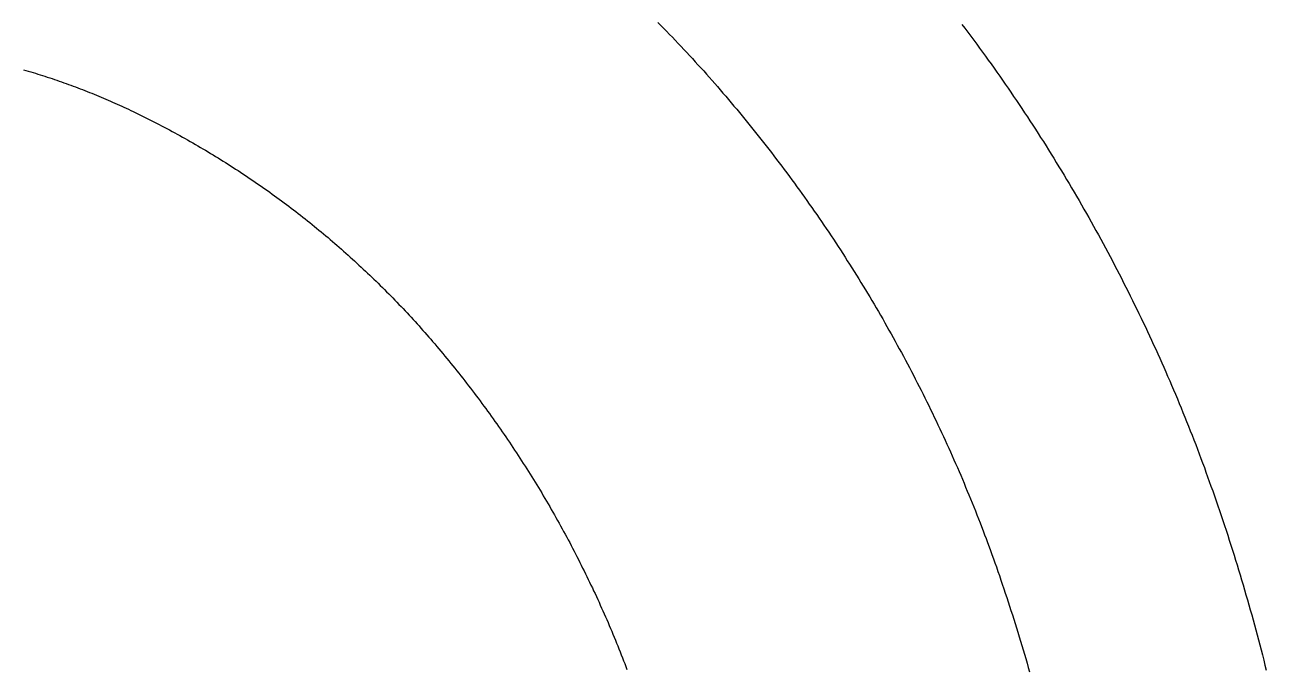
# Model space of a CAD drawing. Header units: millimetres. Extents: x 340 to 1003762, y 22 to 362022.
# Drawn here: x 421.0972 to 421.239, y 91.0034 to 91.0769 of the extents above; entities that cross this region are included whole.
import ezdxf
from ezdxf.xclip import XClip

# ---------------------------------------------------------------- set-up
doc = ezdxf.new("R2010")
doc.units = ezdxf.units.MM
doc.header["$XCLIPFRAME"] = 0
for name, color, linetype in [('LSBB_P_002 - PLANTA 1° NIVEL SALA DE VENTAS$0$A-Equipamiento acero inox', 8, 'Continuous'), ('LSBB_P_002 - PLANTA 1° NIVEL SALA DE VENTAS$0$A-TRAS-EQPM', 8, 'Continuous'), ('XREF', 7, 'Continuous')]:
    doc.layers.add(name, color=color, linetype=linetype)

# ---------------------------------------------------------------- blocks, each defined once
blk = doc.blocks.new('LSBB_P_002 - PLANTA 1° NIVEL SALA DE VENTAS$0$laminadora')
at = {"layer": 'LSBB_P_002 - PLANTA 1° NIVEL SALA DE VENTAS$0$A-TRAS-EQPM'}
for p, q in [((-175637.981, 30485.37), (-175638.038, 30485.384)), ((-175637.923, 30485.355), (-175637.981, 30485.37)), ((-175637.865, 30485.341), (-175637.923, 30485.355)), ((-175637.808, 30485.326), (-175637.865, 30485.341)), ((-175637.75, 30485.311), (-175637.808, 30485.326)), ((-175637.693, 30485.296), (-175637.75, 30485.311)), ((-175637.636, 30485.281), (-175637.693, 30485.296)), ((-175637.578, 30485.265), (-175637.636, 30485.281)), ((-175637.521, 30485.25), (-175637.578, 30485.265)), ((-175637.464, 30485.234), (-175637.521, 30485.25)), ((-175637.406, 30485.218), (-175637.464, 30485.234)), ((-175637.349, 30485.202), (-175637.406, 30485.218)), ((-175637.292, 30485.186), (-175637.349, 30485.202)), ((-175637.235, 30485.17), (-175637.292, 30485.186)), ((-175637.178, 30485.153), (-175637.235, 30485.17)), ((-175637.121, 30485.137), (-175637.178, 30485.153)), ((-175637.064, 30485.12), (-175637.121, 30485.137)), ((-175637.007, 30485.103), (-175637.064, 30485.12)), ((-175636.95, 30485.086), (-175637.007, 30485.103)), ((-175636.893, 30485.069), (-175636.95, 30485.086)), ((-175636.836, 30485.051), (-175636.893, 30485.069)), ((-175636.78, 30485.034), (-175636.836, 30485.051)), ((-175636.723, 30485.016), (-175636.78, 30485.034)), ((-175636.666, 30484.998), (-175636.723, 30485.016)), ((-175636.61, 30484.98), (-175636.666, 30484.998)), ((-175636.553, 30484.962), (-175636.61, 30484.98)), ((-175636.497, 30484.944), (-175636.553, 30484.962)), ((-175636.44, 30484.926), (-175636.497, 30484.944)), ((-175636.384, 30484.907), (-175636.44, 30484.926)), ((-175636.327, 30484.888), (-175636.384, 30484.907)), ((-175636.271, 30484.869), (-175636.327, 30484.888)), ((-175636.215, 30484.85), (-175636.271, 30484.869)), ((-175636.159, 30484.831), (-175636.215, 30484.85)), ((-175636.102, 30484.812), (-175636.159, 30484.831)), ((-175636.046, 30484.792), (-175636.102, 30484.812)), ((-175635.99, 30484.773), (-175636.046, 30484.792)), ((-175635.934, 30484.753), (-175635.99, 30484.773)), ((-175635.881, 30484.734), (-175635.934, 30484.753)), ((-175635.828, 30484.715), (-175635.881, 30484.734)), ((-175635.776, 30484.696), (-175635.828, 30484.715)), ((-175635.723, 30484.677), (-175635.776, 30484.696)), ((-175635.67, 30484.657), (-175635.723, 30484.677)), ((-175635.617, 30484.638), (-175635.67, 30484.657)), ((-175635.565, 30484.618), (-175635.617, 30484.638)), ((-175635.512, 30484.598), (-175635.565, 30484.618)), ((-175635.459, 30484.578), (-175635.512, 30484.598)), ((-175635.407, 30484.558), (-175635.459, 30484.578)), ((-175635.354, 30484.537), (-175635.407, 30484.558)), ((-175635.302, 30484.517), (-175635.354, 30484.537)), ((-175635.25, 30484.496), (-175635.302, 30484.517)), ((-175635.197, 30484.475), (-175635.25, 30484.496)), ((-175635.145, 30484.454), (-175635.197, 30484.475)), ((-175635.093, 30484.433), (-175635.145, 30484.454)), ((-175635.041, 30484.412), (-175635.093, 30484.433)), ((-175634.989, 30484.39), (-175635.041, 30484.412)), ((-175634.937, 30484.369), (-175634.989, 30484.39)), ((-175634.885, 30484.347), (-175634.937, 30484.369)), ((-175634.833, 30484.325), (-175634.885, 30484.347)), ((-175634.782, 30484.303), (-175634.833, 30484.325)), ((-175634.73, 30484.281), (-175634.782, 30484.303)), ((-175634.678, 30484.258), (-175634.73, 30484.281)), ((-175634.627, 30484.236), (-175634.678, 30484.258)), ((-175634.575, 30484.213), (-175634.627, 30484.236)), ((-175634.524, 30484.191), (-175634.575, 30484.213)), ((-175634.472, 30484.168), (-175634.524, 30484.191)), ((-175634.421, 30484.145), (-175634.472, 30484.168)), ((-175634.37, 30484.121), (-175634.421, 30484.145)), ((-175634.319, 30484.098), (-175634.37, 30484.121)), ((-175634.268, 30484.074), (-175634.319, 30484.098)), ((-175634.216, 30484.051), (-175634.268, 30484.074)), ((-175634.166, 30484.027), (-175634.216, 30484.051)), ((-175634.115, 30484.003), (-175634.166, 30484.027)), ((-175634.064, 30483.979), (-175634.115, 30484.003)), ((-175634.013, 30483.955), (-175634.064, 30483.979)), ((-175633.962, 30483.93), (-175634.013, 30483.955)), ((-175633.912, 30483.906), (-175633.962, 30483.93)), ((-175633.861, 30483.881), (-175633.912, 30483.906)), ((-175633.811, 30483.856), (-175633.861, 30483.881)), ((-175633.76, 30483.831), (-175633.811, 30483.856)), ((-175633.71, 30483.806), (-175633.76, 30483.831)), ((-175633.66, 30483.781), (-175633.71, 30483.806)), ((-175633.609, 30483.755), (-175633.66, 30483.781)), ((-175633.559, 30483.73), (-175633.609, 30483.755)), ((-175633.509, 30483.704), (-175633.559, 30483.73)), ((-175633.459, 30483.678), (-175633.509, 30483.704)), ((-175633.409, 30483.652), (-175633.459, 30483.678)), ((-175633.36, 30483.626), (-175633.409, 30483.652)), ((-175633.31, 30483.6), (-175633.36, 30483.626)), ((-175633.26, 30483.574), (-175633.31, 30483.6)), ((-175633.211, 30483.547), (-175633.26, 30483.574)), ((-175633.161, 30483.52), (-175633.211, 30483.547)), ((-175633.112, 30483.494), (-175633.161, 30483.52)), ((-175633.062, 30483.467), (-175633.112, 30483.494)), ((-175633.013, 30483.439), (-175633.062, 30483.467)), ((-175632.964, 30483.412), (-175633.013, 30483.439)), ((-175632.915, 30483.385), (-175632.964, 30483.412)), ((-175632.865, 30483.357), (-175632.915, 30483.385)), ((-175632.817, 30483.33), (-175632.865, 30483.357)), ((-175632.768, 30483.302), (-175632.817, 30483.33)), ((-175632.719, 30483.274), (-175632.768, 30483.302)), ((-175632.67, 30483.246), (-175632.719, 30483.274)), ((-175632.621, 30483.217), (-175632.67, 30483.246)), ((-175632.573, 30483.189), (-175632.621, 30483.217)), ((-175632.524, 30483.161), (-175632.573, 30483.189)), ((-175632.476, 30483.132), (-175632.524, 30483.161)), ((-175632.428, 30483.103), (-175632.476, 30483.132)), ((-175632.379, 30483.074), (-175632.428, 30483.103)), ((-175632.331, 30483.045), (-175632.379, 30483.074)), ((-175632.283, 30483.016), (-175632.331, 30483.045)), ((-175632.235, 30482.986), (-175632.283, 30483.016)), ((-175632.187, 30482.957), (-175632.235, 30482.986)), ((-175632.139, 30482.927), (-175632.187, 30482.957)), ((-175632.092, 30482.898), (-175632.139, 30482.927)), ((-175632.044, 30482.868), (-175632.092, 30482.898)), ((-175631.996, 30482.838), (-175632.044, 30482.868)), ((-175631.949, 30482.807), (-175631.996, 30482.838)), ((-175631.902, 30482.777), (-175631.949, 30482.807)), ((-175631.854, 30482.747), (-175631.902, 30482.777)), ((-175631.807, 30482.716), (-175631.854, 30482.747)), ((-175631.76, 30482.685), (-175631.807, 30482.716)), ((-175638.008, 30482.666), (-175638.058, 30482.68)), ((-175637.957, 30482.651), (-175638.008, 30482.666)), ((-175637.907, 30482.637), (-175637.957, 30482.651)), ((-175637.857, 30482.622), (-175637.907, 30482.637)), ((-175637.807, 30482.607), (-175637.857, 30482.622)), ((-175637.756, 30482.592), (-175637.807, 30482.607)), ((-175637.706, 30482.577), (-175637.756, 30482.592)), ((-175637.656, 30482.562), (-175637.706, 30482.577)), ((-175637.606, 30482.547), (-175637.656, 30482.562)), ((-175631.713, 30482.655), (-175631.76, 30482.685)), ((-175631.666, 30482.624), (-175631.713, 30482.655)), ((-175631.619, 30482.592), (-175631.666, 30482.624)), ((-175631.572, 30482.561), (-175631.619, 30482.592)), ((-175631.526, 30482.53), (-175631.572, 30482.561)), ((-175637.556, 30482.531), (-175637.606, 30482.547)), ((-175637.506, 30482.516), (-175637.556, 30482.531)), ((-175637.456, 30482.5), (-175637.506, 30482.516)), ((-175637.406, 30482.484), (-175637.456, 30482.5)), ((-175637.356, 30482.468), (-175637.406, 30482.484)), ((-175637.306, 30482.452), (-175637.356, 30482.468)), ((-175637.256, 30482.436), (-175637.306, 30482.452)), ((-175637.207, 30482.419), (-175637.256, 30482.436)), ((-175637.157, 30482.403), (-175637.207, 30482.419)), ((-175631.479, 30482.498), (-175631.526, 30482.53)), ((-175631.432, 30482.467), (-175631.479, 30482.498)), ((-175631.386, 30482.435), (-175631.432, 30482.467)), ((-175631.34, 30482.403), (-175631.386, 30482.435)), ((-175637.107, 30482.386), (-175637.157, 30482.403)), ((-175637.057, 30482.369), (-175637.107, 30482.386)), ((-175637.008, 30482.352), (-175637.057, 30482.369)), ((-175636.958, 30482.335), (-175637.008, 30482.352)), ((-175636.909, 30482.318), (-175636.958, 30482.335)), ((-175636.859, 30482.301), (-175636.909, 30482.318)), ((-175636.81, 30482.283), (-175636.859, 30482.301)), ((-175636.764, 30482.267), (-175636.81, 30482.283)), ((-175631.293, 30482.371), (-175631.34, 30482.403)), ((-175631.247, 30482.339), (-175631.293, 30482.371)), ((-175631.201, 30482.306), (-175631.247, 30482.339)), ((-175631.155, 30482.274), (-175631.201, 30482.306)), ((-175631.109, 30482.241), (-175631.155, 30482.274)), ((-175636.718, 30482.251), (-175636.764, 30482.267)), ((-175636.672, 30482.234), (-175636.718, 30482.251)), ((-175636.627, 30482.217), (-175636.672, 30482.234)), ((-175636.581, 30482.2), (-175636.627, 30482.217)), ((-175636.535, 30482.183), (-175636.581, 30482.2)), ((-175636.49, 30482.166), (-175636.535, 30482.183)), ((-175636.444, 30482.149), (-175636.49, 30482.166)), ((-175636.398, 30482.132), (-175636.444, 30482.149)), ((-175636.353, 30482.114), (-175636.398, 30482.132)), ((-175631.064, 30482.208), (-175631.109, 30482.241)), ((-175631.018, 30482.176), (-175631.064, 30482.208)), ((-175630.972, 30482.143), (-175631.018, 30482.176)), ((-175630.927, 30482.11), (-175630.972, 30482.143)), ((-175636.308, 30482.096), (-175636.353, 30482.114)), ((-175636.262, 30482.079), (-175636.308, 30482.096)), ((-175636.217, 30482.061), (-175636.262, 30482.079)), ((-175636.172, 30482.043), (-175636.217, 30482.061)), ((-175636.126, 30482.024), (-175636.172, 30482.043)), ((-175636.081, 30482.006), (-175636.126, 30482.024)), ((-175636.036, 30481.988), (-175636.081, 30482.006)), ((-175635.991, 30481.969), (-175636.036, 30481.988)), ((-175630.882, 30482.076), (-175630.927, 30482.11)), ((-175630.836, 30482.043), (-175630.882, 30482.076)), ((-175630.791, 30482.009), (-175630.836, 30482.043)), ((-175630.746, 30481.976), (-175630.791, 30482.009)), ((-175635.946, 30481.95), (-175635.991, 30481.969)), ((-175635.901, 30481.932), (-175635.946, 30481.95)), ((-175635.856, 30481.913), (-175635.901, 30481.932)), ((-175635.811, 30481.894), (-175635.856, 30481.913)), ((-175635.767, 30481.874), (-175635.811, 30481.894)), ((-175635.722, 30481.855), (-175635.767, 30481.874)), ((-175635.677, 30481.835), (-175635.722, 30481.855)), ((-175630.701, 30481.942), (-175630.746, 30481.976)), ((-175630.656, 30481.908), (-175630.701, 30481.942)), ((-175635.633, 30481.816), (-175635.677, 30481.835)), ((-175635.588, 30481.796), (-175635.633, 30481.816)), ((-175635.544, 30481.776), (-175635.588, 30481.796)), ((-175635.499, 30481.756), (-175635.544, 30481.776)), ((-175635.455, 30481.736), (-175635.499, 30481.756)), ((-175635.41, 30481.716), (-175635.455, 30481.736)), ((-175635.366, 30481.696), (-175635.41, 30481.716)), ((-175635.322, 30481.675), (-175635.366, 30481.696)), ((-175635.278, 30481.654), (-175635.322, 30481.675)), ((-175635.234, 30481.634), (-175635.278, 30481.654)), ((-175635.19, 30481.613), (-175635.234, 30481.634)), ((-175635.146, 30481.592), (-175635.19, 30481.613)), ((-175635.102, 30481.571), (-175635.146, 30481.592)), ((-175635.058, 30481.549), (-175635.102, 30481.571)), ((-175635.014, 30481.528), (-175635.058, 30481.549)), ((-175634.97, 30481.507), (-175635.014, 30481.528)), ((-175634.927, 30481.485), (-175634.97, 30481.507)), ((-175634.883, 30481.463), (-175634.927, 30481.485)), ((-175634.839, 30481.441), (-175634.883, 30481.463)), ((-175634.796, 30481.419), (-175634.839, 30481.441)), ((-175634.753, 30481.397), (-175634.796, 30481.419)), ((-175634.709, 30481.375), (-175634.753, 30481.397)), ((-175634.666, 30481.353), (-175634.709, 30481.375)), ((-175634.623, 30481.33), (-175634.666, 30481.353)), ((-175634.58, 30481.307), (-175634.623, 30481.33)), ((-175634.536, 30481.285), (-175634.58, 30481.307)), ((-175634.493, 30481.262), (-175634.536, 30481.285)), ((-175634.45, 30481.239), (-175634.493, 30481.262)), ((-175634.408, 30481.216), (-175634.45, 30481.239)), ((-175634.365, 30481.192), (-175634.408, 30481.216)), ((-175634.322, 30481.169), (-175634.365, 30481.192)), ((-175634.279, 30481.146), (-175634.322, 30481.169)), ((-175634.237, 30481.122), (-175634.279, 30481.146)), ((-175634.194, 30481.098), (-175634.237, 30481.122)), ((-175634.152, 30481.074), (-175634.194, 30481.098)), ((-175634.109, 30481.05), (-175634.152, 30481.074)), ((-175634.067, 30481.026), (-175634.109, 30481.05)), ((-175634.024, 30481.002), (-175634.067, 30481.026)), ((-175633.982, 30480.978), (-175634.024, 30481.002)), ((-175633.94, 30480.953), (-175633.982, 30480.978)), ((-175633.898, 30480.929), (-175633.94, 30480.953)), ((-175633.856, 30480.904), (-175633.898, 30480.929)), ((-175633.814, 30480.879), (-175633.856, 30480.904)), ((-175633.772, 30480.854), (-175633.814, 30480.879)), ((-175633.73, 30480.829), (-175633.772, 30480.854)), ((-175633.689, 30480.804), (-175633.73, 30480.829)), ((-175633.647, 30480.779), (-175633.689, 30480.804)), ((-175633.605, 30480.753), (-175633.647, 30480.779)), ((-175633.564, 30480.728), (-175633.605, 30480.753)), ((-175633.523, 30480.702), (-175633.564, 30480.728)), ((-175633.481, 30480.676), (-175633.523, 30480.702)), ((-175633.44, 30480.65), (-175633.481, 30480.676)), ((-175633.399, 30480.624), (-175633.44, 30480.65)), ((-175633.358, 30480.598), (-175633.399, 30480.624)), ((-175633.317, 30480.572), (-175633.358, 30480.598)), ((-175633.276, 30480.545), (-175633.317, 30480.572)), ((-175633.235, 30480.519), (-175633.276, 30480.545)), ((-175633.194, 30480.492), (-175633.235, 30480.519)), ((-175633.153, 30480.466), (-175633.194, 30480.492)), ((-175633.112, 30480.439), (-175633.153, 30480.466)), ((-175633.072, 30480.412), (-175633.112, 30480.439)), ((-175633.031, 30480.385), (-175633.072, 30480.412)), ((-175632.991, 30480.357), (-175633.031, 30480.385)), ((-175632.95, 30480.33), (-175632.991, 30480.357)), ((-175632.91, 30480.303), (-175632.95, 30480.33)), ((-175632.87, 30480.275), (-175632.91, 30480.303)), ((-175632.83, 30480.248), (-175632.87, 30480.275)), ((-175632.79, 30480.22), (-175632.83, 30480.248)), ((-175632.75, 30480.192), (-175632.79, 30480.22)), ((-175632.71, 30480.164), (-175632.75, 30480.192)), ((-175632.67, 30480.136), (-175632.71, 30480.164)), ((-175632.63, 30480.108), (-175632.67, 30480.136)), ((-175632.591, 30480.079), (-175632.63, 30480.108)), ((-175632.551, 30480.051), (-175632.591, 30480.079)), ((-175632.512, 30480.022), (-175632.551, 30480.051)), ((-175632.472, 30479.993), (-175632.512, 30480.022)), ((-175632.433, 30479.965), (-175632.472, 30479.993)), ((-175632.394, 30479.936), (-175632.433, 30479.965)), ((-175632.355, 30479.907), (-175632.394, 30479.936)), ((-175632.316, 30479.878), (-175632.355, 30479.907)), ((-175632.277, 30479.848), (-175632.316, 30479.878)), ((-175632.238, 30479.819), (-175632.277, 30479.848)), ((-175632.199, 30479.79), (-175632.238, 30479.819)), ((-175632.16, 30479.76), (-175632.199, 30479.79)), ((-175632.122, 30479.73), (-175632.16, 30479.76)), ((-175632.083, 30479.7), (-175632.122, 30479.73)), ((-175632.044, 30479.671), (-175632.083, 30479.7)), ((-175632.006, 30479.641), (-175632.044, 30479.671)), ((-175631.968, 30479.61), (-175632.006, 30479.641)), ((-175631.93, 30479.58), (-175631.968, 30479.61)), ((-175631.891, 30479.55), (-175631.93, 30479.58)), ((-175631.853, 30479.519), (-175631.891, 30479.55)), ((-175631.815, 30479.489), (-175631.853, 30479.519)), ((-175631.778, 30479.458), (-175631.815, 30479.489)), ((-175631.74, 30479.427), (-175631.778, 30479.458)), ((-175631.702, 30479.396), (-175631.74, 30479.427)), ((-175631.665, 30479.365), (-175631.702, 30479.396)), ((-175631.627, 30479.334), (-175631.665, 30479.365)), ((-175631.59, 30479.303), (-175631.627, 30479.334)), ((-175631.552, 30479.272), (-175631.59, 30479.303)), ((-175631.515, 30479.24), (-175631.552, 30479.272)), ((-175631.478, 30479.209), (-175631.515, 30479.24)), ((-175631.441, 30479.177), (-175631.478, 30479.209)), ((-175631.405, 30479.146), (-175631.441, 30479.177)), ((-175631.368, 30479.115), (-175631.405, 30479.146)), ((-175631.332, 30479.083), (-175631.368, 30479.115)), ((-175631.296, 30479.052), (-175631.332, 30479.083)), ((-175631.261, 30479.02), (-175631.296, 30479.052)), ((-175631.225, 30478.988), (-175631.261, 30479.02)), ((-175631.189, 30478.957), (-175631.225, 30478.988)), ((-175631.154, 30478.925), (-175631.189, 30478.957)), ((-175631.118, 30478.892), (-175631.154, 30478.925)), ((-175631.083, 30478.86), (-175631.118, 30478.892)), ((-175631.048, 30478.828), (-175631.083, 30478.86)), ((-175631.013, 30478.796), (-175631.048, 30478.828)), ((-175630.977, 30478.763), (-175631.013, 30478.796)), ((-175630.943, 30478.73), (-175630.977, 30478.763)), ((-175630.908, 30478.698), (-175630.943, 30478.73)), ((-175630.873, 30478.665), (-175630.908, 30478.698)), ((-175630.838, 30478.632), (-175630.873, 30478.665)), ((-175630.804, 30478.599), (-175630.838, 30478.632)), ((-175630.77, 30478.566), (-175630.804, 30478.599)), ((-175630.735, 30478.532), (-175630.77, 30478.566)), ((-175630.701, 30478.499), (-175630.735, 30478.532)), ((-175630.667, 30478.465), (-175630.701, 30478.499)), ((-175630.633, 30478.432), (-175630.667, 30478.465)), ((-175637.998, 30478.068), (-175638.031, 30478.08)), ((-175637.964, 30478.055), (-175637.998, 30478.068)), ((-175637.93, 30478.042), (-175637.964, 30478.055)), ((-175637.896, 30478.029), (-175637.93, 30478.042)), ((-175637.863, 30478.015), (-175637.896, 30478.029)), ((-175637.829, 30478.002), (-175637.863, 30478.015)), ((-175637.795, 30477.989), (-175637.829, 30478.002)), ((-175637.762, 30477.975), (-175637.795, 30477.989)), ((-175637.728, 30477.961), (-175637.762, 30477.975)), ((-175637.695, 30477.948), (-175637.728, 30477.961)), ((-175637.661, 30477.934), (-175637.695, 30477.948)), ((-175637.628, 30477.92), (-175637.661, 30477.934)), ((-175637.594, 30477.906), (-175637.628, 30477.92)), ((-175637.561, 30477.892), (-175637.594, 30477.906)), ((-175637.528, 30477.878), (-175637.561, 30477.892)), ((-175637.494, 30477.864), (-175637.528, 30477.878)), ((-175637.461, 30477.849), (-175637.494, 30477.864)), ((-175637.428, 30477.835), (-175637.461, 30477.849)), ((-175637.395, 30477.82), (-175637.428, 30477.835)), ((-175637.362, 30477.806), (-175637.395, 30477.82)), ((-175637.329, 30477.791), (-175637.362, 30477.806)), ((-175637.296, 30477.776), (-175637.329, 30477.791)), ((-175637.263, 30477.761), (-175637.296, 30477.776)), ((-175637.23, 30477.746), (-175637.263, 30477.761)), ((-175637.197, 30477.731), (-175637.23, 30477.746)), ((-175637.164, 30477.716), (-175637.197, 30477.731)), ((-175637.131, 30477.7), (-175637.164, 30477.716)), ((-175637.099, 30477.685), (-175637.131, 30477.7)), ((-175637.066, 30477.669), (-175637.099, 30477.685)), ((-175637.033, 30477.654), (-175637.066, 30477.669)), ((-175637.001, 30477.638), (-175637.033, 30477.654)), ((-175636.968, 30477.622), (-175637.001, 30477.638)), ((-175636.936, 30477.606), (-175636.968, 30477.622)), ((-175636.903, 30477.59), (-175636.936, 30477.606)), ((-175636.871, 30477.574), (-175636.903, 30477.59)), ((-175636.838, 30477.558), (-175636.871, 30477.574)), ((-175636.806, 30477.542), (-175636.838, 30477.558)), ((-175636.774, 30477.526), (-175636.806, 30477.542)), ((-175636.741, 30477.509), (-175636.774, 30477.526)), ((-175636.709, 30477.493), (-175636.741, 30477.509)), ((-175636.677, 30477.476), (-175636.709, 30477.493)), ((-175636.645, 30477.459), (-175636.677, 30477.476)), ((-175636.613, 30477.443), (-175636.645, 30477.459)), ((-175636.581, 30477.426), (-175636.613, 30477.443)), ((-175636.549, 30477.409), (-175636.581, 30477.426)), ((-175636.517, 30477.392), (-175636.549, 30477.409)), ((-175636.485, 30477.374), (-175636.517, 30477.392)), ((-175636.453, 30477.357), (-175636.485, 30477.374)), ((-175636.422, 30477.34), (-175636.453, 30477.357)), ((-175636.39, 30477.322), (-175636.422, 30477.34)), ((-175636.358, 30477.305), (-175636.39, 30477.322)), ((-175636.327, 30477.287), (-175636.358, 30477.305)), ((-175636.295, 30477.269), (-175636.327, 30477.287)), ((-175636.263, 30477.252), (-175636.295, 30477.269)), ((-175636.232, 30477.234), (-175636.263, 30477.252)), ((-175636.201, 30477.216), (-175636.232, 30477.234)), ((-175636.169, 30477.198), (-175636.201, 30477.216)), ((-175636.138, 30477.179), (-175636.169, 30477.198)), ((-175636.107, 30477.161), (-175636.138, 30477.179)), ((-175636.076, 30477.143), (-175636.107, 30477.161)), ((-175636.044, 30477.124), (-175636.076, 30477.143)), ((-175636.013, 30477.106), (-175636.044, 30477.124)), ((-175635.982, 30477.087), (-175636.013, 30477.106)), ((-175635.951, 30477.069), (-175635.982, 30477.087)), ((-175635.92, 30477.05), (-175635.951, 30477.069)), ((-175635.889, 30477.031), (-175635.92, 30477.05)), ((-175635.859, 30477.012), (-175635.889, 30477.031)), ((-175635.828, 30476.993), (-175635.859, 30477.012)), ((-175635.797, 30476.974), (-175635.828, 30476.993)), ((-175635.766, 30476.954), (-175635.797, 30476.974)), ((-175635.736, 30476.935), (-175635.766, 30476.954)), ((-175635.705, 30476.916), (-175635.736, 30476.935)), ((-175635.675, 30476.896), (-175635.705, 30476.916)), ((-175635.644, 30476.877), (-175635.675, 30476.896)), ((-175635.614, 30476.857), (-175635.644, 30476.877)), ((-175635.584, 30476.837), (-175635.614, 30476.857)), ((-175635.553, 30476.817), (-175635.584, 30476.837)), ((-175635.523, 30476.797), (-175635.553, 30476.817)), ((-175635.493, 30476.777), (-175635.523, 30476.797)), ((-175635.463, 30476.757), (-175635.493, 30476.777)), ((-175635.433, 30476.737), (-175635.463, 30476.757)), ((-175635.403, 30476.717), (-175635.433, 30476.737)), ((-175635.373, 30476.696), (-175635.403, 30476.717)), ((-175635.343, 30476.676), (-175635.373, 30476.696)), ((-175635.313, 30476.655), (-175635.343, 30476.676)), ((-175635.284, 30476.635), (-175635.313, 30476.655)), ((-175635.254, 30476.614), (-175635.284, 30476.635)), ((-175635.224, 30476.593), (-175635.254, 30476.614)), ((-175635.195, 30476.572), (-175635.224, 30476.593)), ((-175635.165, 30476.551), (-175635.195, 30476.572)), ((-175635.136, 30476.53), (-175635.165, 30476.551)), ((-175635.106, 30476.509), (-175635.136, 30476.53)), ((-175635.077, 30476.488), (-175635.106, 30476.509)), ((-175635.048, 30476.467), (-175635.077, 30476.488)), ((-175635.019, 30476.445), (-175635.048, 30476.467)), ((-175634.99, 30476.424), (-175635.019, 30476.445)), ((-175634.96, 30476.402), (-175634.99, 30476.424)), ((-175634.931, 30476.381), (-175634.96, 30476.402)), ((-175634.903, 30476.359), (-175634.931, 30476.381)), ((-175634.874, 30476.337), (-175634.903, 30476.359)), ((-175634.845, 30476.315), (-175634.874, 30476.337)), ((-175634.816, 30476.293), (-175634.845, 30476.315)), ((-175634.787, 30476.271), (-175634.816, 30476.293)), ((-175634.759, 30476.249), (-175634.787, 30476.271)), ((-175634.73, 30476.227), (-175634.759, 30476.249)), ((-175634.702, 30476.205), (-175634.73, 30476.227)), ((-175634.673, 30476.182), (-175634.702, 30476.205)), ((-175634.645, 30476.16), (-175634.673, 30476.182)), ((-175634.616, 30476.137), (-175634.645, 30476.16)), ((-175634.588, 30476.115), (-175634.616, 30476.137)), ((-175634.56, 30476.092), (-175634.588, 30476.115)), ((-175634.532, 30476.069), (-175634.56, 30476.092)), ((-175634.504, 30476.046), (-175634.532, 30476.069)), ((-175634.476, 30476.023), (-175634.504, 30476.046)), ((-175634.448, 30476), (-175634.476, 30476.023)), ((-175634.42, 30475.977), (-175634.448, 30476)), ((-175634.392, 30475.954), (-175634.42, 30475.977)), ((-175634.365, 30475.931), (-175634.392, 30475.954)), ((-175634.337, 30475.907), (-175634.365, 30475.931)), ((-175634.309, 30475.884), (-175634.337, 30475.907)), ((-175634.282, 30475.86), (-175634.309, 30475.884)), ((-175634.256, 30475.838), (-175634.282, 30475.86)), ((-175634.231, 30475.816), (-175634.256, 30475.838)), ((-175634.205, 30475.794), (-175634.231, 30475.816)), ((-175634.18, 30475.772), (-175634.205, 30475.794)), ((-175634.155, 30475.75), (-175634.18, 30475.772)), ((-175634.129, 30475.727), (-175634.155, 30475.75)), ((-175634.104, 30475.705), (-175634.129, 30475.727)), ((-175634.079, 30475.682), (-175634.104, 30475.705)), ((-175634.054, 30475.659), (-175634.079, 30475.682)), ((-175634.029, 30475.637), (-175634.054, 30475.659)), ((-175634.004, 30475.614), (-175634.029, 30475.637)), ((-175633.979, 30475.591), (-175634.004, 30475.614)), ((-175633.955, 30475.568), (-175633.979, 30475.591)), ((-175633.93, 30475.545), (-175633.955, 30475.568)), ((-175633.905, 30475.522), (-175633.93, 30475.545)), ((-175633.881, 30475.499), (-175633.905, 30475.522)), ((-175633.857, 30475.475), (-175633.881, 30475.499)), ((-175633.832, 30475.452), (-175633.857, 30475.475)), ((-175633.808, 30475.429), (-175633.832, 30475.452)), ((-175633.784, 30475.405), (-175633.808, 30475.429)), ((-175633.76, 30475.382), (-175633.784, 30475.405)), ((-175633.736, 30475.358), (-175633.76, 30475.382)), ((-175633.712, 30475.334), (-175633.736, 30475.358)), ((-175633.688, 30475.31), (-175633.712, 30475.334)), ((-175633.664, 30475.286), (-175633.688, 30475.31)), ((-175633.64, 30475.262), (-175633.664, 30475.286)), ((-175633.616, 30475.238), (-175633.64, 30475.262)), ((-175633.593, 30475.214), (-175633.616, 30475.238)), ((-175633.569, 30475.19), (-175633.593, 30475.214)), ((-175633.546, 30475.166), (-175633.569, 30475.19)), ((-175633.523, 30475.141), (-175633.546, 30475.166)), ((-175633.499, 30475.117), (-175633.523, 30475.141)), ((-175633.476, 30475.092), (-175633.499, 30475.117)), ((-175633.453, 30475.068), (-175633.476, 30475.092)), ((-175633.43, 30475.043), (-175633.453, 30475.068)), ((-175633.407, 30475.018), (-175633.43, 30475.043)), ((-175633.384, 30474.994), (-175633.407, 30475.018)), ((-175633.361, 30474.969), (-175633.384, 30474.994)), ((-175633.339, 30474.944), (-175633.361, 30474.969)), ((-175633.316, 30474.919), (-175633.339, 30474.944)), ((-175633.293, 30474.894), (-175633.316, 30474.919)), ((-175633.271, 30474.869), (-175633.293, 30474.894)), ((-175633.249, 30474.843), (-175633.271, 30474.869)), ((-175633.226, 30474.818), (-175633.249, 30474.843)), ((-175633.204, 30474.793), (-175633.226, 30474.818)), ((-175633.182, 30474.767), (-175633.204, 30474.793)), ((-175633.16, 30474.742), (-175633.182, 30474.767)), ((-175633.138, 30474.716), (-175633.16, 30474.742)), ((-175633.116, 30474.69), (-175633.138, 30474.716)), ((-175633.094, 30474.665), (-175633.116, 30474.69)), ((-175633.072, 30474.639), (-175633.094, 30474.665)), ((-175633.051, 30474.613), (-175633.072, 30474.639)), ((-175633.029, 30474.587), (-175633.051, 30474.613)), ((-175633.008, 30474.561), (-175633.029, 30474.587)), ((-175632.986, 30474.535), (-175633.008, 30474.561)), ((-175632.965, 30474.509), (-175632.986, 30474.535)), ((-175632.944, 30474.482), (-175632.965, 30474.509)), ((-175632.922, 30474.456), (-175632.944, 30474.482)), ((-175632.901, 30474.43), (-175632.922, 30474.456)), ((-175632.88, 30474.403), (-175632.901, 30474.43)), ((-175632.86, 30474.377), (-175632.88, 30474.403)), ((-175632.839, 30474.35), (-175632.86, 30474.377)), ((-175632.818, 30474.324), (-175632.839, 30474.35)), ((-175632.797, 30474.297), (-175632.818, 30474.324)), ((-175632.777, 30474.27), (-175632.797, 30474.297)), ((-175632.756, 30474.243), (-175632.777, 30474.27)), ((-175632.736, 30474.217), (-175632.756, 30474.243)), ((-175632.716, 30474.19), (-175632.736, 30474.217)), ((-175632.695, 30474.163), (-175632.716, 30474.19)), ((-175632.675, 30474.135), (-175632.695, 30474.163)), ((-175632.655, 30474.108), (-175632.675, 30474.135)), ((-175632.635, 30474.081), (-175632.655, 30474.108)), ((-175632.615, 30474.054), (-175632.635, 30474.081)), ((-175632.596, 30474.026), (-175632.615, 30474.054)), ((-175632.576, 30473.999), (-175632.596, 30474.026)), ((-175632.556, 30473.972), (-175632.576, 30473.999)), ((-175632.537, 30473.944), (-175632.556, 30473.972)), ((-175632.518, 30473.916), (-175632.537, 30473.944)), ((-175632.498, 30473.889), (-175632.518, 30473.916)), ((-175632.479, 30473.861), (-175632.498, 30473.889)), ((-175632.46, 30473.833), (-175632.479, 30473.861)), ((-175632.441, 30473.805), (-175632.46, 30473.833)), ((-175632.422, 30473.777), (-175632.441, 30473.805)), ((-175632.403, 30473.749), (-175632.422, 30473.777)), ((-175632.384, 30473.721), (-175632.403, 30473.749)), ((-175632.365, 30473.693), (-175632.384, 30473.721)), ((-175632.347, 30473.665), (-175632.365, 30473.693)), ((-175632.328, 30473.637), (-175632.347, 30473.665)), ((-175632.31, 30473.609), (-175632.328, 30473.637)), ((-175632.292, 30473.58), (-175632.31, 30473.609)), ((-175632.273, 30473.552), (-175632.292, 30473.58)), ((-175632.255, 30473.524), (-175632.273, 30473.552)), ((-175632.237, 30473.495), (-175632.255, 30473.524)), ((-175632.219, 30473.467), (-175632.237, 30473.495)), ((-175632.201, 30473.438), (-175632.219, 30473.467)), ((-175632.183, 30473.409), (-175632.201, 30473.438)), ((-175632.166, 30473.38), (-175632.183, 30473.409)), ((-175632.148, 30473.352), (-175632.166, 30473.38)), ((-175632.131, 30473.323), (-175632.148, 30473.352)), ((-175632.113, 30473.294), (-175632.131, 30473.323)), ((-175632.096, 30473.265), (-175632.113, 30473.294)), ((-175632.079, 30473.236), (-175632.096, 30473.265)), ((-175632.062, 30473.207), (-175632.079, 30473.236)), ((-175632.044, 30473.178), (-175632.062, 30473.207)), ((-175632.028, 30473.149), (-175632.044, 30473.178)), ((-175632.011, 30473.119), (-175632.028, 30473.149)), ((-175631.994, 30473.09), (-175632.011, 30473.119)), ((-175631.977, 30473.061), (-175631.994, 30473.09)), ((-175631.961, 30473.031), (-175631.977, 30473.061)), ((-175631.944, 30473.002), (-175631.961, 30473.031)), ((-175631.928, 30472.972), (-175631.944, 30473.002)), ((-175631.912, 30472.943), (-175631.928, 30472.972)), ((-175631.895, 30472.913), (-175631.912, 30472.943)), ((-175631.879, 30472.884), (-175631.895, 30472.913)), ((-175631.863, 30472.854), (-175631.879, 30472.884)), ((-175631.847, 30472.824), (-175631.863, 30472.854)), ((-175631.832, 30472.794), (-175631.847, 30472.824)), ((-175631.816, 30472.764), (-175631.832, 30472.794)), ((-175631.8, 30472.734), (-175631.816, 30472.764)), ((-175631.785, 30472.705), (-175631.8, 30472.734)), ((-175631.769, 30472.675), (-175631.785, 30472.705)), ((-175631.754, 30472.644), (-175631.769, 30472.675)), ((-175631.739, 30472.614), (-175631.754, 30472.644)), ((-175631.724, 30472.584), (-175631.739, 30472.614)), ((-175631.709, 30472.554), (-175631.724, 30472.584)), ((-175631.694, 30472.524), (-175631.709, 30472.554)), ((-175631.679, 30472.493), (-175631.694, 30472.524)), ((-175631.664, 30472.463), (-175631.679, 30472.493)), ((-175631.652, 30472.437), (-175631.664, 30472.463)), ((-175631.639, 30472.412), (-175631.652, 30472.437)), ((-175631.627, 30472.386), (-175631.639, 30472.412)), ((-175631.615, 30472.36), (-175631.627, 30472.386)), ((-175631.603, 30472.334), (-175631.615, 30472.36)), ((-175631.591, 30472.308), (-175631.603, 30472.334)), ((-175631.579, 30472.282), (-175631.591, 30472.308)), ((-175631.568, 30472.256), (-175631.579, 30472.282)), ((-175631.556, 30472.23), (-175631.568, 30472.256)), ((-175631.544, 30472.204), (-175631.556, 30472.23)), ((-175631.533, 30472.178), (-175631.544, 30472.204)), ((-175631.521, 30472.152), (-175631.533, 30472.178)), ((-175631.51, 30472.126), (-175631.521, 30472.152)), ((-175631.499, 30472.099), (-175631.51, 30472.126)), ((-175631.488, 30472.073), (-175631.499, 30472.099)), ((-175631.477, 30472.047), (-175631.488, 30472.073)), ((-175631.466, 30472.02), (-175631.477, 30472.047)), ((-175631.455, 30471.994), (-175631.466, 30472.02)), ((-175631.444, 30471.967), (-175631.455, 30471.994)), ((-175631.434, 30471.941), (-175631.444, 30471.967)), ((-175631.423, 30471.914), (-175631.434, 30471.941)), ((-175631.413, 30471.888), (-175631.423, 30471.914)), ((-175631.402, 30471.861), (-175631.413, 30471.888)), ((-175631.392, 30471.835), (-175631.402, 30471.861)), ((-175631.382, 30471.808), (-175631.392, 30471.835)), ((-175631.372, 30471.781), (-175631.382, 30471.808)), ((-175631.362, 30471.755), (-175631.372, 30471.781)), ((-175631.352, 30471.728), (-175631.362, 30471.755)), ((-175631.342, 30471.701), (-175631.352, 30471.728)), ((-175631.333, 30471.674), (-175631.342, 30471.701)), ((-175631.323, 30471.647), (-175631.333, 30471.674)), ((-175631.313, 30471.62), (-175631.323, 30471.647)), ((-175631.304, 30471.593), (-175631.313, 30471.62)), ((-175631.295, 30471.567), (-175631.304, 30471.593)), ((-175631.285, 30471.54), (-175631.295, 30471.567)), ((-175631.276, 30471.512), (-175631.285, 30471.54)), ((-175631.267, 30471.485), (-175631.276, 30471.512)), ((-175631.258, 30471.458), (-175631.267, 30471.485)), ((-175631.249, 30471.431), (-175631.258, 30471.458)), ((-175631.241, 30471.404), (-175631.249, 30471.431)), ((-175631.232, 30471.377), (-175631.241, 30471.404)), ((-175631.224, 30471.35), (-175631.232, 30471.377)), ((-175631.215, 30471.322), (-175631.224, 30471.35)), ((-175631.207, 30471.295), (-175631.215, 30471.322)), ((-175631.198, 30471.268), (-175631.207, 30471.295)), ((-175631.19, 30471.24), (-175631.198, 30471.268)), ((-175631.182, 30471.213), (-175631.19, 30471.24)), ((-175631.174, 30471.186), (-175631.182, 30471.213))]:
    blk.add_line(p, q, dxfattribs=at)
blk = doc.blocks.new('LSBB_P_002 - PLANTA 1° NIVEL SALA DE VENTAS', base_point=(223.56961, 14.22023))
at = {"layer": 'LSBB_P_002 - PLANTA 1° NIVEL SALA DE VENTAS$0$A-Equipamiento acero inox', "extrusion": (0, 0, -1), "xscale": 0.01, "yscale": 0.01, "zscale": -0.01, "rotation": 90}
blk.add_blockref('LSBB_P_002 - PLANTA 1° NIVEL SALA DE VENTAS$0$laminadora', (-531.67384, 2062.20358, -0.00175), dxfattribs=at)

msp = doc.modelspace()

# ---------------------------------------------------------------- block references
at = {"layer": 'XREF'}
ref = msp.add_blockref('LSBB_P_002 - PLANTA 1° NIVEL SALA DE VENTAS', (-191.71902, -200.59983), dxfattribs=at)
XClip(ref).set_block_clipping_path([(755.454857474, 236.6800249606), (887.3150098981, 333.6713636781)])

doc.saveas('drawing.dxf')
